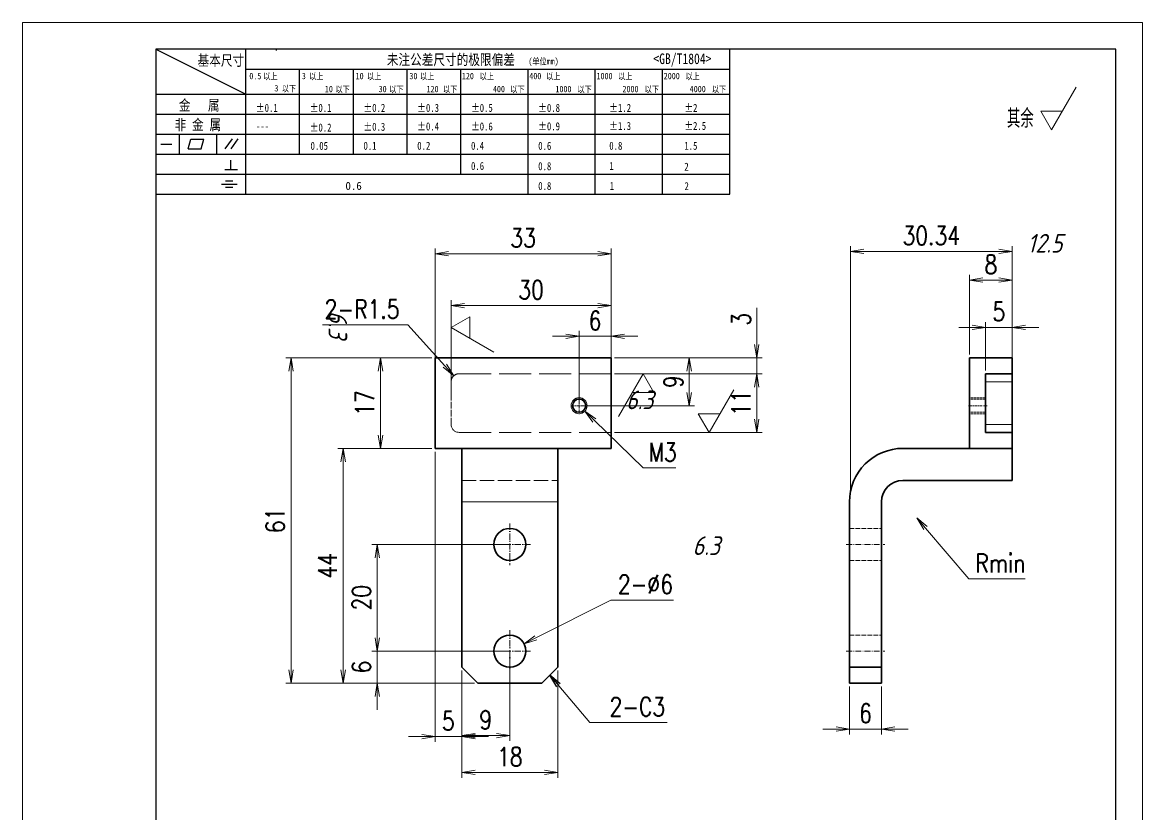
# Model space of a CAD drawing. Header units: millimetres. Extents: x -51192 to 104182, y -50696 to 36518.
# Drawn here: x -49932.3 to -49722.3, y 35724.1 to 35872.6 of the extents above; entities that cross this region are included whole.
import ezdxf
from ezdxf.enums import TextEntityAlignment as Align

# ---------------------------------------------------------------- set-up
doc = ezdxf.new("R2010")
doc.units = ezdxf.units.MM
doc.header["$LTSCALE"] = 0.5
for name, pattern in [('AM_ISO02W050x2', [3.75, 3, -0.75]), ('AM_ISO08W050x2', [9, 6, -0.75, 1.5, -0.75]), ('DASHDOT', [18.5, 12, -3, 0.5, -3]), ('DASHED', [15, 12, -3]), ('DOT2', [0.125, 0, -0.125])]:
    doc.linetypes.add(name, pattern=pattern)
for name, color, linetype, lineweight in [('中心线', 2, 'AM_ISO08W050x2', 18), ('图框', 7, 'Continuous', 18), ('标注线', 3, 'Continuous', 18), ('粗实线', 7, 'Continuous', 35), ('细实线', 3, 'Continuous', 18), ('虚线', 1, 'AM_ISO02W050x2', 18)]:
    doc.layers.add(name, color=color, linetype=linetype, lineweight=lineweight)
doc.layers.add('图\\M+19E79\\M+195B6\\M+18E9A', color=7, linetype='Continuous')
doc.layers.add('打印-禁用', color=7, linetype='Continuous', lineweight=15, plot=False)
doc.styles.add('DIM', font='romans.shx', dxfattribs={"width": 0.8, "bigfont": 'bigfont.shx'})
doc.styles.add('国标', font='simfang.ttf', dxfattribs={"width": 0.8})
doc.styles.add('机械长仿宋', font='gbenor.shx', dxfattribs={"height": 1, "bigfont": 'gbcbig.shx'})
doc.dimstyles.new('DEH 1-1', dxfattribs={"dimtxt": 3.5, "dimasz": 2.5, "dimexe": 1, "dimexo": 0.625, "dimgap": 1.2, "dimtad": 1, "dimtoh": 1, "dimdsep": 46, "dimtxsty": 'DIM', "dimblk": 'OPEN', "dimcen": 0, "dimclrd": 8, "dimclre": 8, "dimclrt": 2, "dimazin": 2, "dimtfac": 0.5, "dimtmove": 0, "dimatfit": 3, "dimldrblk": 'OPEN', "dimfxl": 0, "dimtolj": 2, "dimlwd": 18, "dimlwe": 18, "dimarcsym": 0})
doc.dimstyles.new('DEH 1-1$0', dxfattribs={"dimtxt": 3.5, "dimasz": 2.5, "dimexe": 1, "dimexo": 0.625, "dimgap": 1.2, "dimtad": 1, "dimzin": 9, "dimdsep": 46, "dimtxsty": 'DIM', "dimblk": 'OPEN', "dimcen": 0, "dimclrd": 8, "dimclre": 8, "dimclrt": 2, "dimazin": 2, "dimtfac": 0.5, "dimtmove": 0, "dimatfit": 3, "dimldrblk": 'OPEN', "dimfxl": 0, "dimtolj": 2, "dimlwd": 18, "dimlwe": 18, "dimarcsym": 0})
doc.dimstyles.new('DEH 1-1$3', dxfattribs={"dimtxt": 3.5, "dimasz": 2.5, "dimexe": 1, "dimexo": 0.625, "dimgap": 1.2, "dimtad": 1, "dimtoh": 1, "dimdsep": 46, "dimtxsty": 'DIM', "dimblk": 'OPEN', "dimcen": 0, "dimclrd": 8, "dimclre": 8, "dimclrt": 2, "dimazin": 2, "dimtfac": 0.5, "dimtofl": 0, "dimtmove": 0, "dimatfit": 3, "dimldrblk": 'OPEN', "dimfxl": 0, "dimtolj": 2, "dimlwd": 18, "dimlwe": 18, "dimarcsym": 0})
doc.dimstyles.new('DEH 1-1$4', dxfattribs={"dimtxt": 3.5, "dimasz": 2.5, "dimexe": 1, "dimexo": 0.625, "dimgap": 1.2, "dimtad": 1, "dimtoh": 1, "dimdsep": 46, "dimtxsty": 'DIM', "dimblk": 'OPEN', "dimcen": 0, "dimclrd": 8, "dimclre": 8, "dimclrt": 2, "dimazin": 2, "dimtfac": 0.5, "dimtofl": 0, "dimtmove": 0, "dimatfit": 3, "dimldrblk": 'OPEN', "dimfxl": 0, "dimtolj": 2, "dimlwd": 18, "dimlwe": 18, "dimarcsym": 0})

# ---------------------------------------------------------------- blocks, each defined once
blk = doc.blocks.new('GZDEH零件A4图框V01版')
at = {"layer": '图\\M+19E79\\M+195B6\\M+18E9A', "linetype": 'Continuous'}
for p, q in [((25, 292), (25, 13.5)), ((205, 292), (25, 292)), ((205, 13.5), (205, 292))]:
    blk.add_line(p, q, dxfattribs=at)
at = {"layer": '图\\M+19E79\\M+195B6\\M+18E9A', "color": 9}
for p, q in [((25, 292), (41.88, 283.54)), ((41.88, 264.79), (41.88, 292)), ((47.66, 291.75), (47.66, 292)), ((132.6, 264.79), (132.6, 292)), ((41.88, 288.22), (132.6, 288.22)), ((51.96, 272.29), (51.96, 288.22)), ((62.04, 272.29), (62.04, 288.22)), ((72.12, 272.29), (72.12, 288.22)), ((82.2, 268.54), (82.2, 288.22)), ((94.8, 264.79), (94.8, 288.22)), ((107.4, 264.79), (107.4, 288.22)), ((120, 264.79), (120, 288.22)), ((25, 283.54), (132.6, 283.54)), ((25, 279.79), (132.6, 279.79)), ((25, 276.04), (132.6, 276.04)), ((29.43, 272.34), (29.43, 276.04)), ((36.42, 272.34), (36.42, 276.04)), ((38.03, 273.3), (39.36, 275.16)), ((39.11, 273.3), (40.45, 275.16)), ((25.94, 274.19), (28, 274.19)), ((31.1, 273.3), (31.58, 275.09)), ((31.1, 273.3), (33.51, 273.3)), ((31.58, 275.09), (33.99, 275.09)), ((33.51, 273.3), (33.99, 275.09)), ((25, 272.29), (132.6, 272.29)), ((39.09, 269.41), (39.09, 271.18)), ((37.93, 269.41), (40.32, 269.41)), ((25, 268.54), (132.6, 268.54)), ((38.08, 267.29), (39.43, 267.29)), ((25, 264.79), (132.6, 264.79)), ((37.3, 266.69), (40.28, 266.69)), ((38.08, 266.09), (39.44, 266.09))]:
    blk.add_line(p, q, dxfattribs=at)
at = {"layer": '打印-禁用', "linetype": 'Continuous'}
for p, q in [((0, 297), (0, 0)), ((210, 297), (0, 297)), ((210, 297), (210, 0))]:
    blk.add_line(p, q, dxfattribs=at)
at = {"layer": '图\\M+19E79\\M+195B6\\M+18E9A', "color": 9, "style": '国标', "width": 0.8}
for s, height, p in [('基本尺寸', 2, (32.84, 288.88)), ('未注公差尺寸的极限偏差', 2, (68.32, 289.02)), ('<GB/T1804>', 2, (118.29, 289.19)), ('30', 1.2, (72.55, 286.35)), ('金   属', 2, (29.33, 280.48)), ('±0.1', 1.5, (43.78, 280.23)), ('±0.1', 1.5, (53.86, 280.23)), ('±0.2', 1.5, (63.94, 280.23)), ('±0.3', 1.5, (74.02, 280.23)), ('±0.5', 1.5, (84.1, 280.23)), ('±0.8', 1.5, (96.7, 280.23)), ('±1.2', 1.5, (110.02, 280.23)), ('±2', 1.5, (124.09, 280.23)), ('非 金 属', 2, (28.53, 276.82)), ('---', 1.5, (43.78, 276.81)), ('±0.2', 1.5, (53.86, 276.54)), ('±0.3', 1.5, (63.94, 276.69)), ('±0.4', 1.5, (74.02, 276.75)), ('±0.6', 1.5, (84.1, 276.75)), ('±0.9', 1.5, (96.7, 276.78)), ('±1.3', 1.5, (110.02, 276.84)), ('±2.5', 1.5, (124.09, 276.85)), ('0.1', 1.5, (63.94, 273.12)), ('0.2', 1.5, (74.02, 273.13)), ('0.4', 1.5, (84.1, 273.13)), ('0.6', 1.5, (96.7, 273.11)), ('0.8', 1.5, (110.02, 273.13)), ('1.5', 1.5, (124.09, 273.12)), ('0.6', 1.5, (84.1, 269.33)), ('0.8', 1.5, (96.7, 269.3)), ('1', 1.5, (110.02, 269.34)), ('2', 1.5, (124.09, 269.2)), ('0.8', 1.5, (96.7, 265.59)), ('1', 1.5, (110.1, 265.6)), ('2', 1.5, (124.13, 265.57))]:
    blk.add_text(s, height=height, dxfattribs=at).set_placement(p)
at = {"layer": '图\\M+19E79\\M+195B6\\M+18E9A', "color": 9, "lineweight": 15, "style": '国标', "width": 0.8}
for s, p in [('0.5', (42.54, 286.35)), ('以上', (45.15, 286.3)), ('3', (52.39, 286.35)), ('以上', (53.76, 286.3)), ('10', (62.47, 286.35)), ('以上', (64.6, 286.3)), ('以上', (74.53, 286.3)), ('120', (82.39, 286.35)), ('以上', (85.72, 286.3)), ('400', (95.03, 286.35)), ('以上', (98.19, 286.3)), ('1000', (107.63, 286.35)), ('以上', (111.67, 286.3)), ('2000', (120.23, 286.35)), ('以上', (124.31, 286.3)), ('3', (47.24, 284.06)), ('以下', (48.61, 284.01)), ('10', (56.7, 283.92)), ('以下', (58.69, 283.87)), ('30', (66.78, 283.92)), ('以下', (68.77, 283.87)), ('120', (75.77, 283.92)), ('以下', (78.85, 283.87)), ('400', (88.21, 283.92)), ('以下', (91.45, 283.87)), ('1000', (99.92, 283.92)), ('以下', (104.05, 283.87)), ('2000', (112.5, 283.92)), ('以下', (116.65, 283.87)), ('4000', (125.1, 283.92)), ('以下', (129.25, 283.87))]:
    blk.add_text(s, height=1.2, dxfattribs=at).set_placement(p)
at = {"layer": '图\\M+19E79\\M+195B6\\M+18E9A', "color": 9, "lineweight": 13, "style": '国标'}
blk.add_text('0.6', height=1.5, dxfattribs=at).set_placement((60.56, 265.61))
at = {"layer": '图\\M+19E79\\M+195B6\\M+18E9A', "color": 9, "lineweight": 15, "insert": (94.85, 290.31), "char_height": 1.2, "width": 8.7957, "attachment_point": 1, "style": '国标'}
blk.add_mtext('(单位mm)', dxfattribs=at)
at = {"layer": '图\\M+19E79\\M+195B6\\M+18E9A', "color": 9, "insert": (54.02, 273.09), "char_height": 1.5, "width": 5.1982, "attachment_point": 7, "style": '国标'}
blk.add_mtext('0.05', dxfattribs=at)
blk = doc.blocks.new('DEH A4')
at = {"layer": '图框'}
blk.add_blockref('GZDEH零件A4图框V01版', (0, 0), dxfattribs=at)
blk = doc.blocks.new('FINISHER_TR')
at = {"layer": '标注线'}
for p, q in [((0, 0), (4.62, 8)), ((-2.02, 3.5), (0, 0)), ((2.02, 3.5), (-2.02, 3.5))]:
    blk.add_line(p, q, dxfattribs=at)
at = {"layer": '标注线', "color": 2, "style": '机械长仿宋', "oblique": 15}
blk.add_attdef('0.0', text='', height=3.5, dxfattribs=at).set_placement((2.03, -24.04), align=Align.BOTTOM_RIGHT)
blk = doc.blocks.new('其余12.5')
at = {"layer": '标注线'}
blk.add_blockref('FINISHER_TR', (0, 0), dxfattribs=at).add_auto_attribs({'0.0': '12.5'})
at = {"layer": '标注线', "color": 7, "linetype": 'DOT2', "style": '机械长仿宋'}
blk.add_text('其余', height=3.5, dxfattribs=at).set_placement((-8.38, 0.4))
blk = doc.blocks.new('_Open')
at = {"color": 0, "linetype": 'ByBlock', "lineweight": -2}
for p, q in [((-1, 0.167), (0, 0)), ((-1, -0.167), (0, 0)), ((0, 0), (-1, 0))]:
    blk.add_line(p, q, dxfattribs=at)
blk = doc.blocks.new('*D117')
at = {"layer": 'Defpoints', "color": 0, "transparency": 16777216}
for p in [(-49854.91, 35809.72), (-49881.92, 35748.72), (-49846.91, 35748.72)]:
    blk.add_point(p, dxfattribs=at)
at = {"layer": '标注线', "color": 8, "lineweight": 18, "transparency": 16777216}
for p, q in [((-49855.53, 35809.72), (-49882.92, 35809.72)), ((-49881.92, 35807.22), (-49881.92, 35751.22)), ((-49847.53, 35748.72), (-49882.92, 35748.72))]:
    blk.add_line(p, q, dxfattribs=at)
at = {"layer": '标注线', "color": 8, "lineweight": 18, "transparency": 16777216, "xscale": 2.5, "yscale": 2.5, "zscale": 2.5}
for p, rotation in [((-49881.92, 35809.72), 90), ((-49881.92, 35748.72), 270)]:
    blk.add_blockref('_Open', p, dxfattribs=dict(at, rotation=rotation))
at = {"layer": '标注线', "color": 2, "transparency": 16777216, "insert": (-49884.87, 35779.22), "char_height": 3.5, "attachment_point": 5, "rotation": 90, "style": 'DIM'}
blk.add_mtext('\\A2;61', dxfattribs=at)
blk = doc.blocks.new('*D118')
at = {"layer": 'Defpoints', "color": 0, "transparency": 16777216}
for p in [(-49840.91, 35754.72), (-49865.75, 35748.72), (-49846.91, 35748.72)]:
    blk.add_point(p, dxfattribs=at)
at = {"layer": '标注线', "color": 8, "lineweight": 18, "transparency": 16777216}
for p, q in [((-49865.75, 35757.22), (-49865.75, 35759.72)), ((-49841.53, 35754.72), (-49866.75, 35754.72)), ((-49865.75, 35754.72), (-49865.75, 35748.72)), ((-49847.53, 35748.72), (-49866.75, 35748.72)), ((-49865.75, 35746.22), (-49865.75, 35743.72))]:
    blk.add_line(p, q, dxfattribs=at)
at = {"layer": '标注线', "color": 8, "lineweight": 18, "transparency": 16777216, "xscale": 2.5, "yscale": 2.5, "zscale": 2.5}
for p, rotation in [((-49865.75, 35754.72), 270), ((-49865.75, 35748.72), 90)]:
    blk.add_blockref('_Open', p, dxfattribs=dict(at, rotation=rotation))
at = {"layer": '标注线', "color": 2, "transparency": 16777216, "insert": (-49868.7, 35751.72), "char_height": 3.5, "attachment_point": 5, "rotation": 90, "style": 'DIM'}
blk.add_mtext('\\A2;6', dxfattribs=at)
blk = doc.blocks.new('*D119')
at = {"layer": 'Defpoints', "color": 0, "transparency": 16777216}
for p in [(-49865.75, 35774.72), (-49840.91, 35774.72), (-49840.91, 35754.72)]:
    blk.add_point(p, dxfattribs=at)
at = {"layer": '标注线', "color": 8, "lineweight": 18, "transparency": 16777216}
for p, q in [((-49841.53, 35774.72), (-49866.75, 35774.72)), ((-49865.75, 35757.22), (-49865.75, 35772.22)), ((-49841.53, 35754.72), (-49866.75, 35754.72))]:
    blk.add_line(p, q, dxfattribs=at)
at = {"layer": '标注线', "color": 8, "lineweight": 18, "transparency": 16777216, "xscale": 2.5, "yscale": 2.5, "zscale": 2.5}
for p, rotation in [((-49865.75, 35774.72), 90), ((-49865.75, 35754.72), 270)]:
    blk.add_blockref('_Open', p, dxfattribs=dict(at, rotation=rotation))
at = {"layer": '标注线', "color": 2, "transparency": 16777216, "insert": (-49868.7, 35764.72), "char_height": 3.5, "attachment_point": 5, "rotation": 90, "style": 'DIM'}
blk.add_mtext('\\A2;20', dxfattribs=at)
blk = doc.blocks.new('*D120')
at = {"layer": 'Defpoints', "color": 0, "transparency": 16777216}
for p in [(-49840.91, 35754.72), (-49849.91, 35751.72), (-49840.91, 35738.88)]:
    blk.add_point(p, dxfattribs=at)
at = {"layer": '标注线', "color": 8, "lineweight": 18, "transparency": 16777216}
for p, q in [((-49840.91, 35754.1), (-49840.91, 35737.88)), ((-49849.91, 35751.1), (-49849.91, 35737.88)), ((-49847.41, 35738.88), (-49843.41, 35738.88))]:
    blk.add_line(p, q, dxfattribs=at)
at = {"layer": '标注线', "color": 8, "lineweight": 18, "transparency": 16777216, "xscale": 2.5, "yscale": 2.5, "zscale": 2.5, "rotation": 180}
blk.add_blockref('_Open', (-49849.91, 35738.88), dxfattribs=at)
at = {"layer": '标注线', "color": 8, "lineweight": 18, "transparency": 16777216, "xscale": 2.5, "yscale": 2.5, "zscale": 2.5}
blk.add_blockref('_Open', (-49840.91, 35738.88), dxfattribs=at)
at = {"layer": '标注线', "color": 2, "transparency": 16777216, "insert": (-49845.41, 35741.83), "char_height": 3.5, "attachment_point": 5, "style": 'DIM'}
blk.add_mtext('\\A2;9', dxfattribs=at)
blk = doc.blocks.new('*D121')
at = {"layer": 'Defpoints', "color": 0, "transparency": 16777216}
for p in [(-49821.91, 35829.22), (-49854.91, 35792.72), (-49821.91, 35792.72)]:
    blk.add_point(p, dxfattribs=at)
at = {"layer": '标注线', "color": 8, "lineweight": 18, "transparency": 16777216}
for p, q in [((-49854.91, 35793.35), (-49854.91, 35830.22)), ((-49821.91, 35793.35), (-49821.91, 35830.22)), ((-49852.41, 35829.22), (-49824.41, 35829.22))]:
    blk.add_line(p, q, dxfattribs=at)
at = {"layer": '标注线', "color": 8, "lineweight": 18, "transparency": 16777216, "xscale": 2.5, "yscale": 2.5, "zscale": 2.5, "rotation": 180}
blk.add_blockref('_Open', (-49854.91, 35829.22), dxfattribs=at)
at = {"layer": '标注线', "color": 8, "lineweight": 18, "transparency": 16777216, "xscale": 2.5, "yscale": 2.5, "zscale": 2.5}
blk.add_blockref('_Open', (-49821.91, 35829.22), dxfattribs=at)
at = {"layer": '标注线', "color": 2, "transparency": 16777216, "insert": (-49838.41, 35832.17), "char_height": 3.5, "attachment_point": 5, "style": 'DIM'}
blk.add_mtext('\\A2;33', dxfattribs=at)
blk = doc.blocks.new('*D122')
at = {"layer": 'Defpoints', "color": 0, "transparency": 16777216}
for p in [(-49854.91, 35792.72), (-49849.91, 35751.72), (-49849.91, 35738.68)]:
    blk.add_point(p, dxfattribs=at)
at = {"layer": '标注线', "color": 8, "lineweight": 18, "transparency": 16777216}
for p, q in [((-49854.91, 35792.1), (-49854.91, 35737.68)), ((-49849.91, 35751.1), (-49849.91, 35737.68)), ((-49857.41, 35738.68), (-49859.91, 35738.68)), ((-49854.91, 35738.68), (-49849.91, 35738.68)), ((-49847.41, 35738.68), (-49844.91, 35738.68))]:
    blk.add_line(p, q, dxfattribs=at)
at = {"layer": '标注线', "color": 8, "lineweight": 18, "transparency": 16777216, "xscale": 2.5, "yscale": 2.5, "zscale": 2.5}
blk.add_blockref('_Open', (-49854.91, 35738.68), dxfattribs=at)
at = {"layer": '标注线', "color": 8, "lineweight": 18, "transparency": 16777216, "xscale": 2.5, "yscale": 2.5, "zscale": 2.5, "rotation": 180}
blk.add_blockref('_Open', (-49849.91, 35738.68), dxfattribs=at)
at = {"layer": '标注线', "color": 2, "transparency": 16777216, "insert": (-49852.41, 35741.63), "char_height": 3.5, "attachment_point": 5, "style": 'DIM'}
blk.add_mtext('\\A2;5', dxfattribs=at)
blk = doc.blocks.new('*D123')
at = {"layer": 'Defpoints', "color": 0, "transparency": 16777216}
for p in [(-49849.91, 35751.72), (-49831.91, 35751.72), (-49831.91, 35731.98)]:
    blk.add_point(p, dxfattribs=at)
at = {"layer": '标注线', "color": 8, "lineweight": 18, "transparency": 16777216}
for p, q in [((-49849.91, 35751.1), (-49849.91, 35730.98)), ((-49831.91, 35751.1), (-49831.91, 35730.98)), ((-49847.41, 35731.98), (-49834.41, 35731.98))]:
    blk.add_line(p, q, dxfattribs=at)
at = {"layer": '标注线', "color": 8, "lineweight": 18, "transparency": 16777216, "xscale": 2.5, "yscale": 2.5, "zscale": 2.5, "rotation": 180}
blk.add_blockref('_Open', (-49849.91, 35731.98), dxfattribs=at)
at = {"layer": '标注线', "color": 8, "lineweight": 18, "transparency": 16777216, "xscale": 2.5, "yscale": 2.5, "zscale": 2.5}
blk.add_blockref('_Open', (-49831.91, 35731.98), dxfattribs=at)
at = {"layer": '标注线', "color": 2, "transparency": 16777216, "insert": (-49840.91, 35734.93), "char_height": 3.5, "attachment_point": 5, "style": 'DIM'}
blk.add_mtext('\\A2;18', dxfattribs=at)
blk = doc.blocks.new('*D124')
at = {"layer": 'Defpoints', "color": 0, "transparency": 16777216}
for p in [(-49872.15, 35792.72), (-49854.91, 35792.72), (-49846.91, 35748.72)]:
    blk.add_point(p, dxfattribs=at)
at = {"layer": '标注线', "color": 8, "lineweight": 18, "transparency": 16777216}
for p, q in [((-49855.53, 35792.72), (-49873.15, 35792.72)), ((-49872.15, 35751.22), (-49872.15, 35790.22)), ((-49847.53, 35748.72), (-49873.15, 35748.72))]:
    blk.add_line(p, q, dxfattribs=at)
at = {"layer": '标注线', "color": 8, "lineweight": 18, "transparency": 16777216, "xscale": 2.5, "yscale": 2.5, "zscale": 2.5}
for p, rotation in [((-49872.15, 35792.72), 90), ((-49872.15, 35748.72), 270)]:
    blk.add_blockref('_Open', p, dxfattribs=dict(at, rotation=rotation))
at = {"layer": '标注线', "color": 2, "transparency": 16777216, "insert": (-49875.1, 35770.72), "char_height": 3.5, "attachment_point": 5, "rotation": 90, "style": 'DIM'}
blk.add_mtext('\\A2;44', dxfattribs=at)
blk = doc.blocks.new('*D125')
at = {"layer": 'Defpoints', "color": 0, "transparency": 16777216}
for p in [(-49746.72, 35829.65), (-49746.72, 35792.72), (-49777.06, 35784.51)]:
    blk.add_point(p, dxfattribs=at)
at = {"layer": '标注线', "color": 8, "lineweight": 18, "transparency": 16777216}
for p, q in [((-49777.06, 35785.13), (-49777.06, 35830.65)), ((-49746.72, 35793.35), (-49746.72, 35830.65)), ((-49774.56, 35829.65), (-49749.22, 35829.65))]:
    blk.add_line(p, q, dxfattribs=at)
at = {"layer": '标注线', "color": 8, "lineweight": 18, "transparency": 16777216, "xscale": 2.5, "yscale": 2.5, "zscale": 2.5, "rotation": 180}
blk.add_blockref('_Open', (-49777.06, 35829.65), dxfattribs=at)
at = {"layer": '标注线', "color": 8, "lineweight": 18, "transparency": 16777216, "xscale": 2.5, "yscale": 2.5, "zscale": 2.5}
blk.add_blockref('_Open', (-49746.72, 35829.65), dxfattribs=at)
at = {"layer": '标注线', "color": 2, "transparency": 16777216, "insert": (-49761.89, 35832.6), "char_height": 3.5, "attachment_point": 5, "style": 'DIM'}
blk.add_mtext('\\A2;30.34', dxfattribs=at)
blk = doc.blocks.new('*D126')
at = {"layer": 'Defpoints', "color": 0, "transparency": 16777216}
for p in [(-49746.72, 35824.27), (-49754.72, 35809.72), (-49746.72, 35809.72)]:
    blk.add_point(p, dxfattribs=at)
at = {"layer": '标注线', "color": 8, "lineweight": 18, "transparency": 16777216}
for p, q in [((-49754.72, 35810.35), (-49754.72, 35825.27)), ((-49752.22, 35824.27), (-49749.22, 35824.27)), ((-49746.72, 35810.35), (-49746.72, 35825.27))]:
    blk.add_line(p, q, dxfattribs=at)
at = {"layer": '标注线', "color": 8, "lineweight": 18, "transparency": 16777216, "xscale": 2.5, "yscale": 2.5, "zscale": 2.5, "rotation": 180}
blk.add_blockref('_Open', (-49754.72, 35824.27), dxfattribs=at)
at = {"layer": '标注线', "color": 8, "lineweight": 18, "transparency": 16777216, "xscale": 2.5, "yscale": 2.5, "zscale": 2.5}
blk.add_blockref('_Open', (-49746.72, 35824.27), dxfattribs=at)
at = {"layer": '标注线', "color": 2, "transparency": 16777216, "insert": (-49750.72, 35827.22), "char_height": 3.5, "attachment_point": 5, "style": 'DIM'}
blk.add_mtext('\\A2;8', dxfattribs=at)
blk = doc.blocks.new('*D127')
at = {"layer": 'Defpoints', "color": 0, "transparency": 16777216}
for p in [(-49746.72, 35815.41), (-49751.72, 35806.72), (-49746.72, 35806.72)]:
    blk.add_point(p, dxfattribs=at)
at = {"layer": '标注线', "color": 8, "lineweight": 18, "transparency": 16777216}
for p, q in [((-49751.72, 35807.35), (-49751.72, 35816.41)), ((-49746.72, 35807.35), (-49746.72, 35816.41)), ((-49754.22, 35815.41), (-49756.72, 35815.41)), ((-49751.72, 35815.41), (-49746.72, 35815.41)), ((-49744.22, 35815.41), (-49741.72, 35815.41))]:
    blk.add_line(p, q, dxfattribs=at)
at = {"layer": '标注线', "color": 8, "lineweight": 18, "transparency": 16777216, "xscale": 2.5, "yscale": 2.5, "zscale": 2.5}
blk.add_blockref('_Open', (-49751.72, 35815.41), dxfattribs=at)
at = {"layer": '标注线', "color": 8, "lineweight": 18, "transparency": 16777216, "xscale": 2.5, "yscale": 2.5, "zscale": 2.5, "rotation": 180}
blk.add_blockref('_Open', (-49746.72, 35815.41), dxfattribs=at)
at = {"layer": '标注线', "color": 2, "transparency": 16777216, "insert": (-49749.22, 35818.36), "char_height": 3.5, "attachment_point": 5, "style": 'DIM'}
blk.add_mtext('\\A2;5', dxfattribs=at)
blk = doc.blocks.new('*D128')
at = {"layer": 'Defpoints', "color": 0, "transparency": 16777216}
for p in [(-49821.91, 35819.49), (-49851.91, 35801.22), (-49821.91, 35801.22)]:
    blk.add_point(p, dxfattribs=at)
at = {"layer": '标注线', "color": 8, "lineweight": 18, "transparency": 16777216}
for p, q in [((-49851.91, 35801.85), (-49851.91, 35820.49)), ((-49821.91, 35801.85), (-49821.91, 35820.49)), ((-49849.41, 35819.49), (-49824.41, 35819.49))]:
    blk.add_line(p, q, dxfattribs=at)
at = {"layer": '标注线', "color": 8, "lineweight": 18, "transparency": 16777216, "xscale": 2.5, "yscale": 2.5, "zscale": 2.5, "rotation": 180}
blk.add_blockref('_Open', (-49851.91, 35819.49), dxfattribs=at)
at = {"layer": '标注线', "color": 8, "lineweight": 18, "transparency": 16777216, "xscale": 2.5, "yscale": 2.5, "zscale": 2.5}
blk.add_blockref('_Open', (-49821.91, 35819.49), dxfattribs=at)
at = {"layer": '标注线', "color": 2, "transparency": 16777216, "insert": (-49836.91, 35822.44), "char_height": 3.5, "attachment_point": 5, "style": 'DIM'}
blk.add_mtext('\\A2;30', dxfattribs=at)
blk = doc.blocks.new('*D129')
at = {"layer": 'Defpoints', "color": 0, "transparency": 16777216}
for p in [(-49821.91, 35809.72), (-49821.91, 35806.72), (-49794.61, 35806.72)]:
    blk.add_point(p, dxfattribs=at)
at = {"layer": '标注线', "color": 8, "lineweight": 18, "transparency": 16777216}
for p, q in [((-49794.61, 35812.22), (-49794.61, 35819.07)), ((-49821.28, 35809.72), (-49793.61, 35809.72)), ((-49794.61, 35806.72), (-49794.61, 35809.72)), ((-49821.28, 35806.72), (-49793.61, 35806.72)), ((-49794.61, 35804.22), (-49794.61, 35801.72))]:
    blk.add_line(p, q, dxfattribs=at)
at = {"layer": '标注线', "color": 8, "lineweight": 18, "transparency": 16777216, "xscale": 2.5, "yscale": 2.5, "zscale": 2.5}
for p, rotation in [((-49794.61, 35809.72), 270), ((-49794.61, 35806.72), 90)]:
    blk.add_blockref('_Open', p, dxfattribs=dict(at, rotation=rotation))
at = {"layer": '标注线', "color": 2, "transparency": 16777216, "insert": (-49797.56, 35816.93), "char_height": 3.5, "attachment_point": 5, "rotation": 90, "style": 'DIM'}
blk.add_mtext('\\A2;3', dxfattribs=at)
blk = doc.blocks.new('*D130')
at = {"layer": 'Defpoints', "color": 0, "transparency": 16777216}
for p in [(-49821.91, 35806.72), (-49821.91, 35795.72), (-49794.61, 35795.72)]:
    blk.add_point(p, dxfattribs=at)
at = {"layer": '标注线', "color": 8, "lineweight": 18, "transparency": 16777216}
for p, q in [((-49821.28, 35806.72), (-49793.61, 35806.72)), ((-49794.61, 35804.22), (-49794.61, 35798.22)), ((-49821.28, 35795.72), (-49793.61, 35795.72))]:
    blk.add_line(p, q, dxfattribs=at)
at = {"layer": '标注线', "color": 8, "lineweight": 18, "transparency": 16777216, "xscale": 2.5, "yscale": 2.5, "zscale": 2.5}
for p, rotation in [((-49794.61, 35806.72), 90), ((-49794.61, 35795.72), 270)]:
    blk.add_blockref('_Open', p, dxfattribs=dict(at, rotation=rotation))
at = {"layer": '标注线', "color": 2, "transparency": 16777216, "insert": (-49797.56, 35801.22), "char_height": 3.5, "attachment_point": 5, "rotation": 90, "style": 'DIM'}
blk.add_mtext('\\A2;11', dxfattribs=at)
blk = doc.blocks.new('*D131')
at = {"layer": 'Defpoints', "color": 0, "transparency": 16777216}
for p in [(-49827.91, 35813.73), (-49821.91, 35809.72), (-49827.91, 35800.72)]:
    blk.add_point(p, dxfattribs=at)
at = {"layer": '标注线', "color": 8, "lineweight": 18, "transparency": 16777216}
for p, q in [((-49830.41, 35813.73), (-49832.91, 35813.73)), ((-49827.91, 35801.35), (-49827.91, 35814.73)), ((-49821.91, 35813.73), (-49827.91, 35813.73)), ((-49821.91, 35810.35), (-49821.91, 35814.73)), ((-49819.41, 35813.73), (-49816.91, 35813.73))]:
    blk.add_line(p, q, dxfattribs=at)
at = {"layer": '标注线', "color": 8, "lineweight": 18, "transparency": 16777216, "xscale": 2.5, "yscale": 2.5, "zscale": 2.5}
blk.add_blockref('_Open', (-49827.91, 35813.73), dxfattribs=at)
at = {"layer": '标注线', "color": 8, "lineweight": 18, "transparency": 16777216, "xscale": 2.5, "yscale": 2.5, "zscale": 2.5, "rotation": 180}
blk.add_blockref('_Open', (-49821.91, 35813.73), dxfattribs=at)
at = {"layer": '标注线', "color": 2, "transparency": 16777216, "insert": (-49824.91, 35816.68), "char_height": 3.5, "attachment_point": 5, "style": 'DIM'}
blk.add_mtext('\\A2;6', dxfattribs=at)
blk = doc.blocks.new('*D132')
at = {"layer": 'Defpoints', "color": 0, "transparency": 16777216}
for p in [(-49821.91, 35809.72), (-49827.91, 35800.72), (-49807.28, 35800.72)]:
    blk.add_point(p, dxfattribs=at)
at = {"layer": '标注线', "color": 8, "lineweight": 18, "transparency": 16777216}
for p, q in [((-49821.28, 35809.72), (-49806.28, 35809.72)), ((-49807.28, 35807.22), (-49807.28, 35803.22)), ((-49827.28, 35800.72), (-49806.28, 35800.72))]:
    blk.add_line(p, q, dxfattribs=at)
at = {"layer": '标注线', "color": 8, "lineweight": 18, "transparency": 16777216, "xscale": 2.5, "yscale": 2.5, "zscale": 2.5}
for p, rotation in [((-49807.28, 35809.72), 90), ((-49807.28, 35800.72), 270)]:
    blk.add_blockref('_Open', p, dxfattribs=dict(at, rotation=rotation))
at = {"layer": '标注线', "color": 2, "transparency": 16777216, "insert": (-49810.23, 35805.22), "char_height": 3.5, "attachment_point": 5, "rotation": 90, "style": 'DIM'}
blk.add_mtext('\\A2;9', dxfattribs=at)
blk = doc.blocks.new('*D133')
at = {"layer": 'Defpoints', "color": 0, "transparency": 16777216}
for p in [(-49828.98, 35801.77), (-49826.83, 35799.68)]:
    blk.add_point(p, dxfattribs=at)
at = {"layer": '标注线', "color": 8, "lineweight": 18, "transparency": 16777216}
for p, q in [((-49815.92, 35789.06), (-49825.04, 35797.93)), ((-49809.78, 35789.06), (-49815.92, 35789.06))]:
    blk.add_line(p, q, dxfattribs=at)
at = {"layer": '标注线', "color": 8, "lineweight": 18, "transparency": 16777216, "xscale": 2.5, "yscale": 2.5, "zscale": 2.5, "rotation": 135.7970654939797}
blk.add_blockref('_Open', (-49826.83, 35799.68), dxfattribs=at)
at = {"layer": '标注线', "color": 2, "transparency": 16777216, "insert": (-49812.25, 35792.01), "char_height": 3.5, "attachment_point": 5, "style": 'DIM'}
blk.add_mtext('\\A2;M3', dxfattribs=at)
blk = doc.blocks.new('*D134')
at = {"layer": 'Defpoints', "color": 0, "transparency": 16777216}
for p in [(-49838.23, 35756.07), (-49843.58, 35753.37)]:
    blk.add_point(p, dxfattribs=at)
at = {"layer": '标注线', "color": 8, "lineweight": 18, "transparency": 16777216}
for p, q in [((-49821.94, 35764.29), (-49836, 35757.2)), ((-49810.2, 35764.29), (-49821.94, 35764.29))]:
    blk.add_line(p, q, dxfattribs=at)
at = {"layer": '标注线', "color": 8, "lineweight": 18, "transparency": 16777216, "xscale": 2.5, "yscale": 2.5, "zscale": 2.5, "rotation": 206.7608451326395}
blk.add_blockref('_Open', (-49838.23, 35756.07), dxfattribs=at)
at = {"layer": '标注线', "color": 2, "transparency": 16777216, "insert": (-49815.47, 35767.24), "char_height": 3.5, "attachment_point": 5, "style": 'DIM'}
blk.add_mtext('\\A2;2-%%c6', dxfattribs=at)
blk = doc.blocks.new('*D135')
at = {"layer": 'Defpoints', "color": 0, "transparency": 16777216}
for p in [(-49777.22, 35748.72), (-49771.22, 35748.72), (-49771.22, 35740.11)]:
    blk.add_point(p, dxfattribs=at)
at = {"layer": '标注线', "color": 8, "lineweight": 18, "transparency": 16777216}
for p, q in [((-49777.22, 35748.1), (-49777.22, 35739.11)), ((-49771.22, 35748.1), (-49771.22, 35739.11)), ((-49779.72, 35740.11), (-49782.22, 35740.11)), ((-49777.22, 35740.11), (-49771.22, 35740.11)), ((-49768.72, 35740.11), (-49766.22, 35740.11))]:
    blk.add_line(p, q, dxfattribs=at)
at = {"layer": '标注线', "color": 8, "lineweight": 18, "transparency": 16777216, "xscale": 2.5, "yscale": 2.5, "zscale": 2.5}
blk.add_blockref('_Open', (-49777.22, 35740.11), dxfattribs=at)
at = {"layer": '标注线', "color": 8, "lineweight": 18, "transparency": 16777216, "xscale": 2.5, "yscale": 2.5, "zscale": 2.5, "rotation": 180}
blk.add_blockref('_Open', (-49771.22, 35740.11), dxfattribs=at)
at = {"layer": '标注线', "color": 2, "transparency": 16777216, "insert": (-49774.22, 35743.06), "char_height": 3.5, "attachment_point": 5, "style": 'DIM'}
blk.add_mtext('\\A2;6', dxfattribs=at)
blk = doc.blocks.new('*D136')
at = {"layer": 'Defpoints', "color": 0, "transparency": 16777216}
for p in [(-49854.91, 35809.72), (-49865.15, 35792.72), (-49854.91, 35792.72)]:
    blk.add_point(p, dxfattribs=at)
at = {"layer": '标注线', "color": 8, "lineweight": 18, "transparency": 16777216}
for p, q in [((-49855.53, 35809.72), (-49866.15, 35809.72)), ((-49865.15, 35807.22), (-49865.15, 35795.22)), ((-49855.53, 35792.72), (-49866.15, 35792.72))]:
    blk.add_line(p, q, dxfattribs=at)
at = {"layer": '标注线', "color": 8, "lineweight": 18, "transparency": 16777216, "xscale": 2.5, "yscale": 2.5, "zscale": 2.5}
for p, rotation in [((-49865.15, 35809.72), 90), ((-49865.15, 35792.72), 270)]:
    blk.add_blockref('_Open', p, dxfattribs=dict(at, rotation=rotation))
at = {"layer": '标注线', "color": 2, "transparency": 16777216, "insert": (-49868.1, 35801.22), "char_height": 3.5, "attachment_point": 5, "rotation": 90, "style": 'DIM'}
blk.add_mtext('\\A2;17', dxfattribs=at)
blk = doc.blocks.new('*D137')
at = {"layer": 'Defpoints', "color": 0, "transparency": 16777216}
for p in [(-49851.41, 35806.34), (-49850.41, 35805.22)]:
    blk.add_point(p, dxfattribs=at)
at = {"layer": '标注线', "color": 8, "lineweight": 18, "transparency": 16777216}
for p, q in [((-49875.99, 35815.89), (-49859.99, 35815.89)), ((-49859.99, 35815.89), (-49853.08, 35808.2))]:
    blk.add_line(p, q, dxfattribs=at)
at = {"layer": '标注线', "color": 8, "lineweight": 18, "transparency": 16777216, "xscale": 2.5, "yscale": 2.5, "zscale": 2.5, "rotation": 311.9331828265769}
blk.add_blockref('_Open', (-49851.41, 35806.34), dxfattribs=at)
at = {"layer": '标注线', "color": 2, "transparency": 16777216, "insert": (-49868.59, 35818.84), "char_height": 3.5, "attachment_point": 5, "style": 'DIM'}
blk.add_mtext('\\A2;{\\Fromans,bigfont|c134;2-R1.5}', dxfattribs=at)
blk = doc.blocks.new('*D138')
at = {"layer": 'Defpoints', "color": 0, "transparency": 16777216}
for p in [(-49767.22, 35782.72), (-49764.62, 35779.68)]:
    blk.add_point(p, dxfattribs=at)
at = {"layer": '标注线', "color": 8, "lineweight": 18, "transparency": 16777216}
for p, q in [((-49754.82, 35768.25), (-49762.99, 35777.79)), ((-49744.28, 35768.25), (-49754.82, 35768.25))]:
    blk.add_line(p, q, dxfattribs=at)
at = {"layer": '标注线', "color": 8, "lineweight": 18, "transparency": 16777216, "xscale": 2.5, "yscale": 2.5, "zscale": 2.5, "rotation": 130.5867813973114}
blk.add_blockref('_Open', (-49764.62, 35779.68), dxfattribs=at)
at = {"layer": '标注线', "color": 2, "transparency": 16777216, "insert": (-49748.95, 35771.2), "char_height": 3.5, "attachment_point": 5, "style": 'DIM'}
blk.add_mtext('\\A2;{\\Fromans,bigfont|c134;Rmin}', dxfattribs=at)
blk = doc.blocks.new('FINISHER_BL')
at = {"layer": '细实线'}
for p, q in [((0, 0), (-4.62, -8)), ((2.02, -3.5), (0, 0)), ((-2.02, -3.5), (2.02, -3.5))]:
    blk.add_line(p, q, dxfattribs=at)
at = {"layer": '细实线', "color": 2, "style": '机械长仿宋', "oblique": 15}
blk.add_attdef('0.0', text='', height=3.5, dxfattribs=at).set_placement((-3.21, -3.16), align=Align.TOP_LEFT)

msp = doc.modelspace()

# ---------------------------------------------------------------- linework, layer by layer
at = {"lineweight": 13, "ltscale": 0.125}
for p, q in [((-49746.718, 35805.222), (-49751.718, 35805.222)), ((-49746.718, 35797.222), (-49751.718, 35797.222))]:
    msp.add_line(p, q, dxfattribs=at)
at = {"lineweight": 13, "ltscale": 0.45}
msp.add_line((-49831.906, 35782.722), (-49849.906, 35782.722), dxfattribs=at)
at = {"lineweight": 13}
msp.add_circle((-49827.906, 35800.722), 1.5, dxfattribs=at)
at = {"layer": '中心线', "linetype": 'DASHDOT', "lineweight": 13, "ltscale": 0.079918}
msp.add_line((-49827.906, 35802.32), (-49827.906, 35799.123), dxfattribs=at)
at = {"layer": '中心线', "linetype": 'DASHDOT', "lineweight": 13, "ltscale": 0.079907}
msp.add_line((-49826.308, 35800.722), (-49829.505, 35800.722), dxfattribs=at)
at = {"layer": '中心线', "linetype": 'DASHDOT', "lineweight": 13, "ltscale": 0.090015}
msp.add_line((-49751.418, 35800.722), (-49755.019, 35800.722), dxfattribs=at)
at = {"layer": '中心线', "linetype": 'DASHDOT', "lineweight": 13, "ltscale": 0.195}
for p, q in [((-49840.906, 35778.622), (-49840.906, 35770.822)), ((-49840.906, 35758.622), (-49840.906, 35750.822))]:
    msp.add_line(p, q, dxfattribs=at)
at = {"layer": '中心线', "linetype": 'DASHDOT', "lineweight": 13, "ltscale": 0.194995}
for p, q in [((-49837.007, 35774.722), (-49844.807, 35774.722)), ((-49837.007, 35754.722), (-49844.807, 35754.722))]:
    msp.add_line(p, q, dxfattribs=at)
at = {"layer": '中心线', "linetype": 'DASHDOT', "lineweight": 13, "ltscale": 0.180005}
for p, q in [((-49777.819, 35774.722), (-49770.619, 35774.722)), ((-49777.819, 35754.722), (-49770.619, 35754.722))]:
    msp.add_line(p, q, dxfattribs=at)
at = {"layer": '粗实线', "lineweight": 35}
for p, q in [((-49821.906, 35809.722), (-49854.906, 35809.722)), ((-49767.219, 35786.722), (-49746.719, 35786.722)), ((-49849.906, 35751.722), (-49849.906, 35782.722)), ((-49831.906, 35782.722), (-49831.906, 35751.722)), ((-49777.219, 35782.722), (-49777.219, 35751.722)), ((-49771.219, 35751.722), (-49771.219, 35782.722))]:
    msp.add_line(p, q, dxfattribs=at)
at = {"layer": '粗实线', "lineweight": 35, "ltscale": 0.425}
for p, q in [((-49854.906, 35792.722), (-49854.906, 35809.722)), ((-49821.906, 35809.722), (-49821.906, 35792.722)), ((-49754.718, 35809.722), (-49754.718, 35792.722))]:
    msp.add_line(p, q, dxfattribs=at)
at = {"layer": '粗实线', "lineweight": 35, "ltscale": 0.2}
for p, q in [((-49754.718, 35809.722), (-49746.718, 35809.722)), ((-49746.718, 35797.222), (-49746.718, 35805.222)), ((-49746.718, 35792.722), (-49754.718, 35792.722))]:
    msp.add_line(p, q, dxfattribs=at)
at = {"layer": '粗实线', "lineweight": 35, "ltscale": 0.075}
for p, q in [((-49746.718, 35809.722), (-49746.718, 35806.722)), ((-49746.718, 35795.722), (-49746.718, 35792.722)), ((-49777.219, 35751.722), (-49777.219, 35748.722)), ((-49771.219, 35751.722), (-49771.219, 35748.722))]:
    msp.add_line(p, q, dxfattribs=at)
at = {"layer": '粗实线', "lineweight": 35, "ltscale": 0.275}
msp.add_line((-49751.718, 35795.722), (-49751.718, 35806.722), dxfattribs=at)
at = {"layer": '粗实线', "lineweight": 35, "ltscale": 0.125}
for p, q in [((-49751.718, 35806.722), (-49746.718, 35806.722)), ((-49746.718, 35795.722), (-49751.718, 35795.722)), ((-49849.906, 35792.722), (-49854.906, 35792.722))]:
    msp.add_line(p, q, dxfattribs=at)
at = {"layer": '粗实线', "lineweight": 35, "ltscale": 0.0375}
for p, q in [((-49746.718, 35806.722), (-49746.718, 35805.222)), ((-49746.718, 35797.222), (-49746.718, 35795.722))]:
    msp.add_line(p, q, dxfattribs=at)
at = {"layer": '粗实线', "lineweight": 35, "ltscale": 0.45}
msp.add_line((-49831.906, 35792.722), (-49849.906, 35792.722), dxfattribs=at)
at = {"layer": '粗实线', "lineweight": 35, "ltscale": 0.25}
for p, q in [((-49849.906, 35792.722), (-49849.906, 35782.722)), ((-49831.906, 35792.722), (-49831.906, 35782.722)), ((-49821.906, 35792.722), (-49831.906, 35792.722))]:
    msp.add_line(p, q, dxfattribs=at)
at = {"layer": '粗实线', "lineweight": 35, "ltscale": 0.312524}
msp.add_line((-49767.219, 35792.722), (-49754.718, 35792.722), dxfattribs=at)
at = {"layer": '粗实线', "lineweight": 35, "ltscale": 0.15}
for p, q in [((-49746.719, 35792.722), (-49746.719, 35786.722)), ((-49777.219, 35751.722), (-49771.219, 35751.722)), ((-49777.219, 35748.722), (-49771.219, 35748.722))]:
    msp.add_line(p, q, dxfattribs=at)
at = {"layer": '粗实线', "lineweight": 35, "ltscale": 0.106066}
for p, q in [((-49849.906, 35751.722), (-49846.906, 35748.722)), ((-49831.906, 35751.722), (-49834.906, 35748.722))]:
    msp.add_line(p, q, dxfattribs=at)
at = {"layer": '粗实线', "lineweight": 35, "ltscale": 0.3}
msp.add_line((-49846.906, 35748.722), (-49834.906, 35748.722), dxfattribs=at)
at = {"layer": '粗实线', "lineweight": 35}
for centre, radius in [((-49827.906, 35800.722), 1.229), ((-49840.906, 35774.722), 3), ((-49840.906, 35754.722), 3)]:
    msp.add_circle(centre, radius, dxfattribs=at)
for radius, end in [(10, 180.00001), (4, 179.99999)]:
    msp.add_arc((-49767.219, 35782.722), radius, 90, end, dxfattribs=at)
at = {"layer": '虚线', "linetype": 'DASHED', "lineweight": 13, "ltscale": 0.2}
msp.add_line((-49851.906, 35797.222), (-49851.906, 35805.222), dxfattribs=at)
at = {"layer": '虚线', "linetype": 'DASHED', "lineweight": 13}
for p, q in [((-49850.406, 35806.722), (-49821.906, 35806.722)), ((-49821.906, 35795.722), (-49850.406, 35795.722))]:
    msp.add_line(p, q, dxfattribs=at)
at = {"layer": '虚线', "linetype": 'DASHED', "lineweight": 13, "ltscale": 0.075}
for p, q in [((-49751.718, 35802.222), (-49754.718, 35802.222)), ((-49751.718, 35801.951), (-49754.718, 35801.951)), ((-49751.718, 35799.492), (-49754.718, 35799.492)), ((-49751.718, 35799.222), (-49754.718, 35799.222))]:
    msp.add_line(p, q, dxfattribs=at)
at = {"layer": '虚线', "linetype": 'DASHED', "lineweight": 13, "ltscale": 0.45}
for p, q in [((-49831.906, 35792.722), (-49849.906, 35792.722)), ((-49849.906, 35786.722), (-49831.906, 35786.722)), ((-49849.906, 35782.722), (-49831.906, 35782.722))]:
    msp.add_line(p, q, dxfattribs=at)
at = {"layer": '虚线', "linetype": 'DASHED', "lineweight": 13, "ltscale": 0.199976}
msp.add_line((-49754.718, 35792.722), (-49746.719, 35792.722), dxfattribs=at)
at = {"layer": '虚线', "linetype": 'DASHED', "lineweight": 13, "ltscale": 0.15}
for p, q in [((-49777.219, 35777.722), (-49771.219, 35777.722)), ((-49777.219, 35771.722), (-49771.219, 35771.722)), ((-49777.219, 35757.722), (-49771.219, 35757.722)), ((-49771.219, 35751.722), (-49777.219, 35751.722)), ((-49777.219, 35751.722), (-49771.219, 35751.722))]:
    msp.add_line(p, q, dxfattribs=at)
at = {"layer": '虚线', "linetype": 'DASHED', "lineweight": 13}
for centre, start, end in [((-49850.406, 35805.222), 90.00003, 180.00004), ((-49850.406, 35797.222), 180.00004, 270.00003)]:
    msp.add_arc(centre, 1.5, start, end, dxfattribs=at)

# ---------------------------------------------------------------- block references
at = {"layer": '图框'}
msp.add_blockref('DEH A4', (-49932.275, 35575.572), dxfattribs=at)
at = {"layer": '标注线'}
msp.add_blockref('其余12.5', (-49739.332, 35852.414), dxfattribs=at)
at = {"layer": '标注线', "rotation": 270}
msp.add_blockref('FINISHER_TR', (-49851.906, 35815.388), dxfattribs=at).add_auto_attribs({'0.0': '6.3'})
at = {"layer": '标注线'}
for name, p in [('FINISHER_BL', (-49815.906, 35806.722)), ('FINISHER_TR', (-49803.541, 35795.722))]:
    msp.add_blockref(name, p, dxfattribs=at).add_auto_attribs({'0.0': '6.3'})

# ---------------------------------------------------------------- texts
at = {"layer": '标注线', "color": 2, "insert": (-49822.21, 35742.544), "char_height": 3.5, "width": 10.33083, "attachment_point": 7, "style": 'DIM'}
msp.add_mtext('\\A2;2-C3', dxfattribs=at)

# ---------------------------------------------------------------- dimensions: what is measured, and where the dimension line sits
at = {"layer": '标注线'}
for base, p1, p2, picture, middle in [((-49821.906, 35829.216), (-49854.906, 35792.722), (-49821.906, 35792.722), '*D121', (-49838.406, 35832.166)), ((-49746.719, 35829.651), (-49777.059, 35784.507), (-49746.719, 35792.722), '*D125', (-49761.889, 35832.601)), ((-49746.719, 35824.265), (-49754.718, 35809.722), (-49746.719, 35809.722), '*D126', (-49750.719, 35827.215)), ((-49821.906, 35819.486), (-49851.906, 35801.222), (-49821.906, 35801.222), '*D128', (-49836.906, 35822.436)), ((-49746.719, 35815.413), (-49751.718, 35806.722), (-49746.719, 35806.722), '*D127', (-49749.219, 35818.363)), ((-49827.907, 35813.731), (-49821.906, 35809.722), (-49827.907, 35800.722), '*D131', (-49824.906, 35816.681)), ((-49849.906, 35738.678), (-49854.906, 35792.722), (-49849.906, 35751.722), '*D122', (-49852.406, 35741.628)), ((-49840.906, 35738.883), (-49849.906, 35751.722), (-49840.906, 35754.722), '*D120', (-49845.406, 35741.833)), ((-49831.906, 35731.982), (-49849.906, 35751.722), (-49831.906, 35751.722), '*D123', (-49840.906, 35734.932)), ((-49771.219, 35740.113), (-49777.219, 35748.722), (-49771.219, 35748.722), '*D135', (-49774.219, 35743.063))]:
    dim = msp.add_linear_dim(base=base, p1=p1, p2=p2, dimstyle='DEH 1-1$0', dxfattribs=at)
    dim.commit()
    dim.dimension.update_dxf_attribs({"geometry": picture, "text_midpoint": middle})
for center, mpoint, text, picture, middle in [((-49850.406, 35805.222), (-49851.409, 35806.337), '{\\Fromans,bigfont|c134;2-<>}', '*D137', (-49868.593, 35815.894)), ((-49767.219, 35782.722), (-49764.617, 35779.684), '{\\Fromans,bigfont|c134;Rmin}', '*D138', (-49748.951, 35768.245))]:
    dim = msp.add_radius_dim(center=center, mpoint=mpoint, text=text, dimstyle='DEH 1-1$4', dxfattribs=at)
    dim.commit()
    dim.dimension.update_dxf_attribs({"geometry": picture, "text_midpoint": middle, "dimtype": 164})
dim = msp.add_linear_dim(base=(-49794.614, 35806.722), p1=(-49821.906, 35809.722), p2=(-49821.906, 35806.722), angle=90, dimstyle='DEH 1-1$0', dxfattribs=at)
dim.commit()
dim.dimension.update_dxf_attribs({"geometry": '*D129', "text_midpoint": (-49794.614, 35816.933), "dimtype": 160})
for base, p1, p2, picture, middle in [((-49881.916, 35748.722), (-49854.906, 35809.722), (-49846.906, 35748.722), '*D117', (-49884.866, 35779.222)), ((-49865.152, 35792.722), (-49854.906, 35809.722), (-49854.906, 35792.722), '*D136', (-49868.102, 35801.222)), ((-49807.284, 35800.722), (-49821.906, 35809.722), (-49827.906, 35800.722), '*D132', (-49810.234, 35805.222)), ((-49794.614, 35795.722), (-49821.906, 35806.722), (-49821.906, 35795.722), '*D130', (-49797.564, 35801.222)), ((-49872.153, 35792.722), (-49846.906, 35748.722), (-49854.906, 35792.722), '*D124', (-49875.103, 35770.722)), ((-49865.745, 35774.722), (-49840.906, 35754.722), (-49840.906, 35774.722), '*D119', (-49868.695, 35764.722)), ((-49865.745, 35748.722), (-49840.906, 35754.722), (-49846.906, 35748.722), '*D118', (-49868.695, 35751.722))]:
    dim = msp.add_linear_dim(base=base, p1=p1, p2=p2, angle=90, dimstyle='DEH 1-1$0', dxfattribs=at)
    dim.commit()
    dim.dimension.update_dxf_attribs({"geometry": picture, "text_midpoint": middle})
for p1, p2, override, picture, middle in [((-49828.981, 35801.768), (-49826.831, 35799.676), {"dimpost": 'M<>'}, '*D133', (-49812.25, 35789.061)), ((-49843.585, 35753.371), (-49838.227, 35756.072), {"dimpost": '2-%%c<>'}, '*D134', (-49815.468, 35764.288))]:
    dim = msp.add_diameter_dim_2p(p1=p1, p2=p2, dimstyle='DEH 1-1$3', override=override, dxfattribs=at)
    dim.commit()
    dim.dimension.update_dxf_attribs({"geometry": picture, "text_midpoint": middle, "dimtype": 163})

# ---------------------------------------------------------------- leaders
at = {"layer": '标注线', "annotation_type": 0, "has_hookline": 1, "hookline_direction": 0, "text_width": 10.8}
msp.add_leader([(-49833.406, 35750.222), (-49825.91, 35741.344), (-49823.41, 35741.344)], dimstyle='DEH 1-1', override={"dimgap": 1.2, "dimtad": 1}, dxfattribs=at)

doc.saveas('drawing.dxf')
